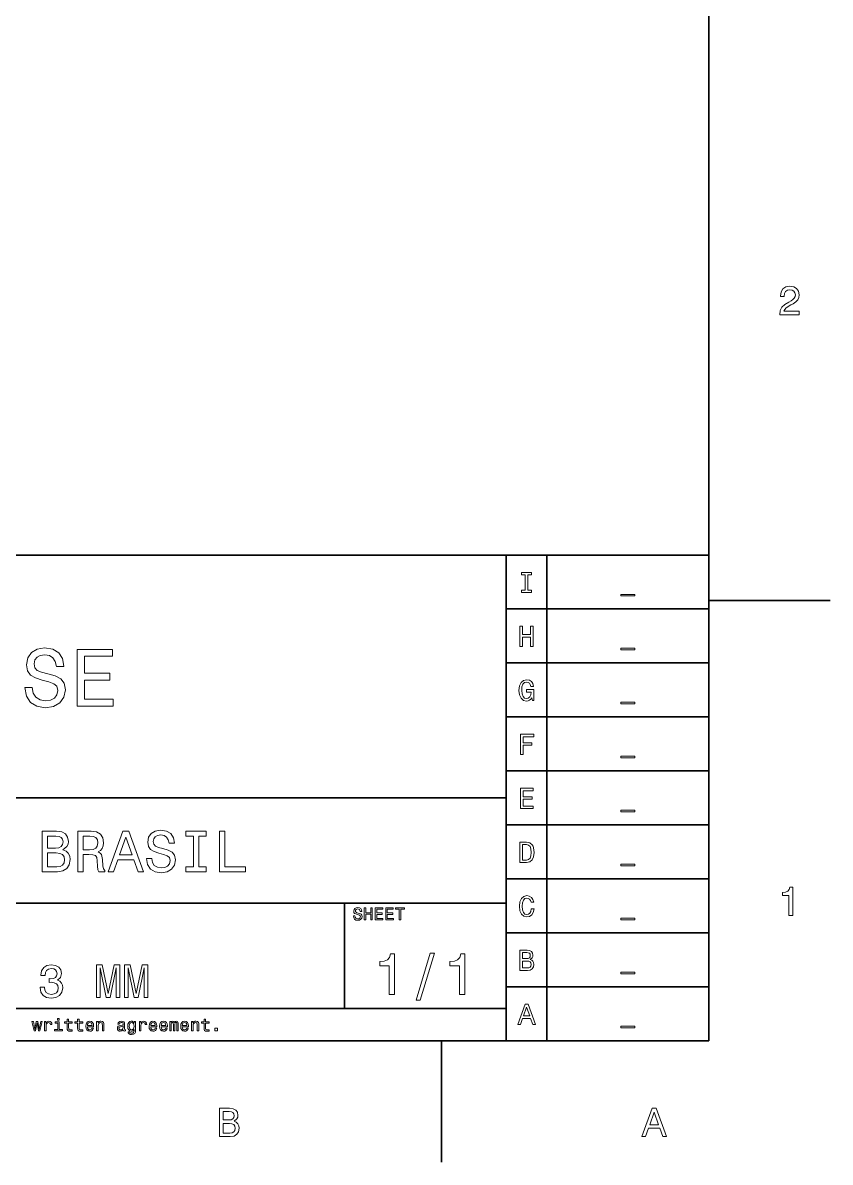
# Model space of a CAD drawing. Extents: x 0 to 841, y 0 to 594.
# Drawn here: x 736.3 to 836, y 5 to 145.7 of the extents above; entities that cross this region are included whole.
import ezdxf

# ---------------------------------------------------------------- set-up
doc = ezdxf.new("R2010")
doc.units = 0

msp = doc.modelspace()

# ---------------------------------------------------------------- linework, layer by layer
at = {"color": 7, "lineweight": 35}
for p, q in [((821, 20), (821, 574)), ((631, 80), (821, 80)), ((796, 20), (796, 80)), ((801, 20), (801, 80)), ((821, 80), (821, 20)), ((796, 73.333336), (821, 73.333336)), ((796, 66.666664), (821, 66.666664)), ((796, 60), (821, 60)), ((796, 53.333332), (821, 53.333332)), ((631, 50), (796, 50)), ((796, 46.666668), (821, 46.666668)), ((796, 40), (821, 40)), ((631, 37), (796, 37)), ((796, 33.333332), (821, 33.333332)), ((796, 26.666666), (821, 26.666666)), ((631, 24), (796, 24)), ((20, 20), (821, 20)), ((631, 20), (821, 20))]:
    msp.add_line(p, q, dxfattribs=at)
at = {"color": 7, "lineweight": 35, "ltscale": 0.375}
for p, q in [((821, 74.400002), (836, 74.400002)), ((788, 20), (788, 5))]:
    msp.add_line(p, q, dxfattribs=at)
at = {"color": 7, "lineweight": 35, "ltscale": 0.325}
msp.add_line((776, 24), (776, 37), dxfattribs=at)
at = {"color": 7, "lineweight": 13}
for points in [[(829.76947, 109.666786), (832.175049, 109.666786), (832.175049, 110.100502), (830.273804, 110.100502), (830.3797, 110.337532), (830.561218, 110.534218), (831.121033, 110.892288), (831.418579, 111.043587), (831.751465, 111.260445), (831.988464, 111.512604), (832.124634, 111.810158), (832.175049, 112.148056), (832.089355, 112.571686), (831.852295, 112.904541), (831.489197, 113.116356), (831.020203, 113.192001), (830.536011, 113.10627), (830.167847, 112.869232), (829.930847, 112.490997), (829.850159, 111.991714), (829.850159, 111.921112), (830.309082, 111.921112), (830.309082, 111.961456), (830.354492, 112.304398), (830.490662, 112.556557), (830.70752, 112.717941), (830.994934, 112.773415), (831.287476, 112.722984), (831.504333, 112.596901), (831.645569, 112.400215), (831.695984, 112.153099), (831.660645, 111.921112), (831.564819, 111.724426), (831.403442, 111.552956), (831.18158, 111.401657), (830.884033, 111.240273), (830.389771, 110.927589), (830.041809, 110.594742), (829.835022, 110.191284), (829.76947, 109.681915)], [(798.33429, 75.659821), (797.87323, 75.659821), (797.87323, 75.357224), (799.126831, 75.357224), (799.126831, 75.659821), (798.66571, 75.659821), (798.66571, 77.554626), (799.126831, 77.554626), (799.126831, 77.857224), (797.87323, 77.857224), (797.87323, 77.554626), (798.33429, 77.554626)], [(810.132568, 75.140724), (810.132568, 74.938995), (811.867432, 74.938995), (811.867432, 75.140724)], [(797.664246, 68.690559), (797.999268, 68.690559), (797.999268, 69.864914), (799.000732, 69.864914), (799.000732, 68.690559), (799.332153, 68.690559), (799.332153, 71.190559), (799.000732, 71.190559), (799.000732, 70.171104), (797.999268, 70.171104), (797.999268, 71.190559), (797.664246, 71.190559)], [(737.442322, 63.643372), (736.524475, 63.643372), (736.726196, 62.574207), (737.23053, 61.787464), (738.007202, 61.3134), (739.056213, 61.14193), (740.095093, 61.303314), (740.871765, 61.747116), (741.365967, 62.443081), (741.547546, 63.36095), (741.39624, 64.188042), (740.972595, 64.722618), (740.286743, 65.075645), (739.368835, 65.337898), (738.582092, 65.529541), (738.067688, 65.751442), (737.775208, 66.074203), (737.684448, 66.578529), (737.775208, 67.032417), (738.037476, 67.375359), (738.440918, 67.607346), (738.995667, 67.688042), (739.560486, 67.587173), (740.004333, 67.314842), (740.296814, 66.860947), (740.438049, 66.245674), (741.355896, 66.245674), (741.355896, 66.265846), (741.194519, 67.213974), (740.720459, 67.920029), (739.97406, 68.363831), (738.965393, 68.515129), (738.057617, 68.363831), (737.351563, 67.940201), (736.897705, 67.284584), (736.736328, 66.437317), (736.867432, 65.680832), (737.250732, 65.166428), (737.855896, 64.823486), (738.682983, 64.561241), (739.5, 64.329247), (740.115234, 64.107346), (740.488464, 63.78458), (740.619568, 63.260086), (740.498535, 62.725502), (740.185852, 62.322044), (739.711792, 62.069885), (739.096558, 61.989193), (738.410645, 62.100143), (737.886169, 62.422909), (737.553284, 62.947407)], [(742.989929, 61.333572), (747.427917, 61.333572), (747.427917, 62.180836), (743.917847, 62.180836), (743.917847, 64.551155), (747.044678, 64.551155), (747.044678, 65.388329), (743.917847, 65.388329), (743.917847, 67.486313), (747.347229, 67.486313), (747.347229, 68.333572), (742.989929, 68.333572)], [(810.132568, 68.47406), (810.132568, 68.272331), (811.867432, 68.272331), (811.867432, 68.47406)], [(799.159241, 62.35891), (799.220459, 62.023895), (799.400574, 62.023895), (799.400574, 63.37476), (798.489197, 63.37476), (798.489197, 63.068565), (799.051147, 63.068565), (799.051147, 63.046951), (799.007935, 62.715538), (798.892639, 62.470581), (798.716125, 62.315681), (798.496399, 62.265251), (798.251465, 62.33009), (798.060547, 62.524616), (797.938049, 62.845222), (797.894836, 63.284702), (797.934448, 63.720581), (798.056946, 64.041183), (798.251465, 64.23571), (798.514404, 64.304153), (798.694519, 64.268135), (798.842224, 64.167267), (798.950317, 63.997959), (799.011536, 63.771015), (799.368164, 63.771015), (799.274475, 64.116837), (799.097961, 64.376198), (798.849426, 64.534698), (798.536011, 64.592339), (798.125366, 64.502281), (797.815552, 64.239311), (797.617432, 63.825047), (797.549011, 63.273895), (797.617432, 62.719139), (797.815552, 62.304874), (798.107361, 62.041908), (798.474792, 61.955452), (798.680115, 61.984268), (798.863831, 62.056316), (799.022339, 62.182396)], [(810.132568, 61.807396), (810.132568, 61.605667), (811.867432, 61.605667), (811.867432, 61.807396)], [(797.761536, 55.357231), (798.096558, 55.357231), (798.096558, 56.506367), (799.148438, 56.506367), (799.148438, 56.805359), (798.096558, 56.805359), (798.096558, 57.554638), (799.389771, 57.554638), (799.389771, 57.857231), (797.761536, 57.857231)], [(810.132568, 55.140732), (810.132568, 54.939003), (811.867432, 54.939003), (811.867432, 55.140732)], [(797.74353, 48.690563), (799.328552, 48.690563), (799.328552, 48.993156), (798.074951, 48.993156), (798.074951, 49.839699), (799.19165, 49.839699), (799.19165, 50.138691), (798.074951, 50.138691), (798.074951, 50.88797), (799.299744, 50.88797), (799.299744, 51.190563), (797.74353, 51.190563)], [(810.132568, 48.474064), (810.132568, 48.272335), (811.867432, 48.272335), (811.867432, 48.474064)], [(741.237732, 43.582851), (741.742065, 44.000717), (741.871765, 44.2817), (741.914978, 44.627522), (741.821289, 45.167866), (741.540344, 45.556915), (741.086426, 45.794666), (740.452454, 45.881123), (738.672913, 45.881123), (738.672913, 40.881123), (740.553284, 40.881123), (741.223328, 40.981987), (741.720459, 41.277374), (742.030273, 41.745674), (742.138306, 42.379681), (742.073486, 42.804752), (741.900574, 43.15778), (741.619568, 43.417145)], [(740.315552, 43.806194), (739.335754, 43.806194), (739.335754, 45.283138), (740.373169, 45.283138), (740.762207, 45.239914), (741.036011, 45.110229), (741.201721, 44.886887), (741.259338, 44.555473), (741.194519, 44.22406), (741.021606, 43.993515), (740.726196, 43.849422)], [(743.067688, 40.881123), (743.737732, 40.881123), (743.737732, 42.992073), (744.42218, 42.992073), (744.926514, 42.970459), (745.24353, 42.869595), (745.416443, 42.631844), (745.488464, 42.206772), (745.524475, 41.558357), (745.567688, 41.133286), (745.654175, 40.881123), (746.410645, 40.881123), (746.410645, 41.018009), (746.244934, 41.219738), (746.187317, 41.594379), (746.136902, 42.401295), (746.014404, 42.999279), (745.848694, 43.1866), (745.589355, 43.323486), (745.877502, 43.503601), (746.079224, 43.755764), (746.208923, 44.072765), (746.252136, 44.454609), (746.151306, 45.059795), (745.863098, 45.513687), (745.387573, 45.787464), (744.739197, 45.881123), (743.067688, 45.881123)], [(744.55188, 45.26873), (744.991333, 45.225502), (745.301147, 45.088615), (745.495667, 44.836452), (745.560486, 44.440201), (745.488464, 44.022331), (745.293945, 43.770172), (744.962524, 43.640488), (744.508667, 43.604465), (743.737732, 43.604465), (743.737732, 45.26873)], [(746.821289, 40.881123), (747.484131, 40.881123), (748.010071, 42.350864), (750.005737, 42.350864), (750.531677, 40.881123), (751.208923, 40.881123), (749.378967, 45.888329), (748.644104, 45.888329)], [(748.240601, 42.963257), (749.011536, 45.167866), (749.78241, 42.963257)], [(752.210388, 42.530979), (751.554749, 42.530979), (751.698853, 41.767288), (752.059082, 41.20533), (752.613831, 40.866714), (753.363098, 40.744236), (754.105164, 40.859509), (754.659912, 41.17651), (755.012939, 41.67363), (755.142639, 42.32925), (755.034546, 42.920029), (754.731995, 43.301872), (754.242065, 43.554031), (753.586426, 43.741352), (753.024475, 43.878242), (752.657043, 44.036743), (752.44812, 44.267288), (752.383301, 44.627522), (752.44812, 44.951729), (752.635437, 45.196686), (752.923645, 45.362389), (753.319885, 45.420029), (753.723328, 45.34798), (754.040344, 45.153458), (754.249268, 44.82925), (754.350159, 44.389767), (755.005737, 44.389767), (755.005737, 44.404179), (754.890503, 45.081409), (754.55188, 45.585732), (754.018738, 45.902737), (753.298279, 46.010807), (752.649841, 45.902737), (752.145508, 45.600143), (751.821289, 45.131844), (751.706055, 44.526657), (751.799683, 43.986309), (752.073486, 43.618874), (752.505737, 43.373917), (753.096558, 43.1866), (753.680115, 43.020893), (754.119568, 42.862389), (754.386169, 42.631844), (754.479797, 42.257202), (754.393372, 41.875359), (754.170044, 41.587173), (753.831421, 41.407059), (753.391907, 41.349422), (752.902039, 41.428673), (752.527344, 41.659222), (752.289612, 42.033859)], [(757.354492, 41.486309), (756.432251, 41.486309), (756.432251, 40.881123), (758.939453, 40.881123), (758.939453, 41.486309), (758.017273, 41.486309), (758.017273, 45.275936), (758.939453, 45.275936), (758.939453, 45.881123), (756.432251, 45.881123), (756.432251, 45.275936), (757.354492, 45.275936)], [(760.560547, 40.881123), (763.773804, 40.881123), (763.773804, 41.486309), (761.223328, 41.486309), (761.223328, 45.881123), (760.560547, 45.881123)], [(798.496399, 44.523895), (797.664246, 44.523895), (797.664246, 42.023895), (798.496399, 42.023895), (798.889038, 42.103146), (799.180847, 42.344501), (799.360962, 42.737152), (799.425781, 43.273895), (799.368164, 43.821445), (799.296143, 44.037582), (799.195251, 44.210495), (798.903442, 44.444645), (798.712524, 44.502281)], [(798.471191, 44.224903), (798.744934, 44.170868), (798.932251, 44.005165), (799.043945, 43.709774), (799.079956, 43.273895), (799.040344, 42.852425), (798.92865, 42.557037), (798.737732, 42.380524), (798.471191, 42.322887), (797.999268, 42.322887), (797.999268, 44.224903)], [(740.47406, 41.479107), (739.335754, 41.479107), (739.335754, 43.201008), (740.409241, 43.201008), (740.863098, 43.150574), (741.187317, 42.999279), (741.381836, 42.739914), (741.446655, 42.365273), (741.381836, 41.969017), (741.201721, 41.695244), (740.899109, 41.529537)], [(810.132568, 41.807396), (810.132568, 41.605667), (811.867432, 41.605667), (811.867432, 41.807396)], [(830.909241, 35.466785), (831.368164, 35.466785), (831.368164, 38.992001), (831.025208, 38.992001), (830.934448, 38.684364), (830.752869, 38.477592), (830.475525, 38.356556), (830.092224, 38.316208), (830.092224, 37.958141), (830.909241, 37.958141)], [(799.083557, 36.286625), (799.011536, 35.984032), (798.892639, 35.767895), (798.726929, 35.634609), (798.53241, 35.591381), (798.298279, 35.656223), (798.114563, 35.850746), (797.992065, 36.167751), (797.952454, 36.607231), (797.992065, 37.04311), (798.110962, 37.363716), (798.294678, 37.558239), (798.53241, 37.626682), (798.705322, 37.59066), (798.853027, 37.489796), (798.968323, 37.327694), (799.047546, 37.104351), (799.389771, 37.104351), (799.281677, 37.446568), (799.09436, 37.705933), (798.838623, 37.868038), (798.53241, 37.925674), (798.150574, 37.835617), (797.858765, 37.583454), (797.671448, 37.169189), (797.606628, 36.607231), (797.671448, 36.045273), (797.858765, 35.631008), (798.150574, 35.375244), (798.53241, 35.288788), (798.867432, 35.357231), (799.137634, 35.548153), (799.328552, 35.861553), (799.429382, 36.286625)], [(777.309082, 35.413544), (777.112366, 35.413544), (777.15564, 35.184437), (777.263672, 35.01585), (777.430115, 34.914265), (777.654907, 34.877522), (777.877502, 34.912102), (778.043945, 35.007202), (778.149841, 35.156338), (778.188782, 35.353024), (778.156311, 35.530258), (778.065552, 35.64481), (777.918579, 35.720459), (777.721924, 35.776657), (777.553284, 35.817722), (777.443054, 35.865273), (777.380432, 35.934437), (777.360962, 36.042507), (777.380432, 36.139767), (777.436584, 36.213257), (777.523071, 36.262966), (777.641907, 36.280258), (777.762939, 36.258644), (777.858093, 36.200287), (777.920776, 36.103024), (777.950989, 35.97118), (778.147705, 35.97118), (778.147705, 35.975502), (778.113098, 36.178673), (778.011536, 36.329971), (777.851563, 36.425072), (777.635437, 36.457493), (777.440918, 36.425072), (777.289612, 36.334293), (777.192383, 36.193802), (777.157776, 36.012245), (777.185852, 35.850143), (777.268005, 35.739914), (777.397705, 35.666424), (777.574951, 35.610229), (777.75, 35.560516), (777.881836, 35.512966), (777.961792, 35.443802), (777.989929, 35.331409), (777.963989, 35.216858), (777.896973, 35.130402), (777.79541, 35.076366), (777.663574, 35.059078), (777.516541, 35.082851), (777.404175, 35.152016), (777.332825, 35.264408)], [(778.450317, 34.918587), (778.651306, 34.918587), (778.651306, 35.623199), (779.252136, 35.623199), (779.252136, 34.918587), (779.450989, 34.918587), (779.450989, 36.418587), (779.252136, 36.418587), (779.252136, 35.806915), (778.651306, 35.806915), (778.651306, 36.418587), (778.450317, 36.418587)], [(779.799011, 34.918587), (780.75, 34.918587), (780.75, 35.100143), (779.997864, 35.100143), (779.997864, 35.608067), (780.667847, 35.608067), (780.667847, 35.787464), (779.997864, 35.787464), (779.997864, 36.23703), (780.732727, 36.23703), (780.732727, 36.418587), (779.799011, 36.418587)], [(781.100159, 34.918587), (782.051147, 34.918587), (782.051147, 35.100143), (781.299011, 35.100143), (781.299011, 35.608067), (781.968994, 35.608067), (781.968994, 35.787464), (781.299011, 35.787464), (781.299011, 36.23703), (782.033875, 36.23703), (782.033875, 36.418587), (781.100159, 36.418587)], [(782.755737, 34.918587), (782.95459, 34.918587), (782.95459, 36.23703), (783.408508, 36.23703), (783.408508, 36.418587), (782.299683, 36.418587), (782.299683, 36.23703), (782.755737, 36.23703)], [(810.132568, 35.140732), (810.132568, 34.939003), (811.867432, 34.939003), (811.867432, 35.140732)], [(798.950317, 30.041426), (799.202454, 30.250359), (799.267273, 30.39085), (799.288879, 30.563761), (799.242065, 30.833933), (799.101563, 31.028458), (798.874634, 31.147333), (798.557617, 31.190561), (797.667847, 31.190561), (797.667847, 28.690561), (798.608093, 28.690561), (798.943115, 28.740993), (799.19165, 28.888687), (799.346558, 29.122837), (799.400574, 29.43984), (799.368164, 29.652376), (799.281677, 29.82889), (799.141235, 29.958572)], [(781.533142, 25.700289), (782.188782, 25.700289), (782.188782, 30.736313), (781.698853, 30.736313), (781.569214, 30.296831), (781.309814, 30.001442), (780.913574, 29.828531), (780.366028, 29.770893), (780.366028, 29.259367), (781.533142, 29.259367)], [(784.876099, 25.03026), (785.37323, 25.03026), (787.11676, 30.837177), (786.612427, 30.837177)], [(790.20752, 25.700289), (790.863159, 25.700289), (790.863159, 30.736313), (790.37323, 30.736313), (790.24353, 30.296831), (789.984192, 30.001442), (789.587952, 29.828531), (789.040344, 29.770893), (789.040344, 29.259367), (790.20752, 29.259367)], [(798.489197, 30.153097), (797.999268, 30.153097), (797.999268, 30.891569), (798.518005, 30.891569), (798.712524, 30.869957), (798.849426, 30.805115), (798.932251, 30.693443), (798.961121, 30.527737), (798.92865, 30.36203), (798.842224, 30.246758), (798.694519, 30.174711)], [(798.56842, 28.989553), (797.999268, 28.989553), (797.999268, 29.850504), (798.536011, 29.850504), (798.763, 29.825287), (798.925049, 29.74964), (799.022339, 29.619957), (799.054749, 29.432636), (799.022339, 29.234509), (798.932251, 29.097622), (798.781006, 29.014769)], [(738.426514, 26.616716), (738.426514, 26.57637), (738.518738, 26.023056), (738.789612, 25.60807), (739.216125, 25.342941), (739.780945, 25.244957), (740.380371, 25.342941), (740.829956, 25.596542), (741.118164, 26), (741.221863, 26.518732), (741.175781, 26.858791), (741.04895, 27.135448), (740.841492, 27.348703), (740.564819, 27.504324), (740.939453, 27.815563), (741.072021, 28.311239), (740.985596, 28.760807), (740.737732, 29.100864), (740.33429, 29.314121), (739.780945, 29.38905), (739.262207, 29.296831), (738.864563, 29.043228), (738.605164, 28.639771), (738.518738, 28.103746), (738.518738, 28.063402), (739.031677, 28.063402), (739.077759, 28.432278), (739.227661, 28.697407), (739.469727, 28.858791), (739.809753, 28.916428), (740.109497, 28.870317), (740.328491, 28.749281), (740.46106, 28.553314), (740.512939, 28.288185), (740.46106, 28.005764), (740.322754, 27.815563), (740.080688, 27.700289), (739.752136, 27.665707), (739.527344, 27.671471), (739.527344, 27.216139), (739.809753, 27.227667), (740.172913, 27.175793), (740.443787, 27.037464), (740.605164, 26.812681), (740.662781, 26.518732), (740.599426, 26.184439), (740.432251, 25.9366), (740.167114, 25.780981), (739.815552, 25.729107), (739.452454, 25.786745), (739.187317, 25.959656), (739.020142, 26.236313), (738.956726, 26.616716)], [(745.377502, 25.360231), (745.821289, 25.360231), (745.821289, 28.991356), (746.570557, 25.360231), (747.066284, 25.360231), (747.809753, 28.991356), (747.809753, 25.360231), (748.259338, 25.360231), (748.259338, 29.360231), (747.556152, 29.360231), (746.81842, 25.832853), (746.086426, 29.360231), (745.377502, 29.360231)], [(748.847229, 25.360231), (749.291077, 25.360231), (749.291077, 28.991356), (750.040344, 25.360231), (750.536011, 25.360231), (751.279541, 28.991356), (751.279541, 25.360231), (751.729065, 25.360231), (751.729065, 29.360231), (751.02594, 29.360231), (750.288147, 25.832853), (749.556152, 29.360231), (748.847229, 29.360231)], [(810.132568, 28.474064), (810.132568, 28.272335), (811.867432, 28.272335), (811.867432, 28.474064)], [(797.404907, 22.023895), (797.736328, 22.023895), (797.999268, 22.758766), (798.997131, 22.758766), (799.260071, 22.023895), (799.598694, 22.023895), (798.683716, 24.527498), (798.316284, 24.527498)], [(798.114563, 23.064962), (798.5, 24.167267), (798.885437, 23.064962)], [(740.786804, 22.766211), (740.585815, 22.766211), (740.585815, 22.550072), (740.786804, 22.550072)], [(741.755127, 22.17399), (741.755127, 21.592579), (741.768066, 21.404537), (741.828613, 21.274855), (741.949646, 21.199207), (742.154968, 21.173269), (742.379761, 21.184076), (742.379761, 21.348343), (742.215454, 21.335373), (742.066345, 21.352665), (741.986389, 21.4067), (741.951782, 21.497478), (741.945313, 21.625), (741.945313, 22.17399), (742.379761, 22.17399), (742.379761, 22.336094), (741.945313, 22.336094), (741.945313, 22.675432), (741.755127, 22.675432), (741.755127, 22.336094), (741.426575, 22.336094), (741.426575, 22.17399)], [(743.056274, 22.17399), (743.056274, 21.592579), (743.069214, 21.404537), (743.129761, 21.274855), (743.250793, 21.199207), (743.456116, 21.173269), (743.680908, 21.184076), (743.680908, 21.348343), (743.516602, 21.335373), (743.367493, 21.352665), (743.287537, 21.4067), (743.25293, 21.497478), (743.24646, 21.625), (743.24646, 22.17399), (743.680908, 22.17399), (743.680908, 22.336094), (743.24646, 22.336094), (743.24646, 22.675432), (743.056274, 22.675432), (743.056274, 22.336094), (742.727722, 22.336094), (742.727722, 22.17399)], [(758.670105, 22.17399), (758.670105, 21.592579), (758.683105, 21.404537), (758.743591, 21.274855), (758.864624, 21.199207), (759.069946, 21.173269), (759.294739, 21.184076), (759.294739, 21.348343), (759.130493, 21.335373), (758.981323, 21.352665), (758.901367, 21.4067), (758.866821, 21.497478), (758.860291, 21.625), (758.860291, 22.17399), (759.294739, 22.17399), (759.294739, 22.336094), (758.860291, 22.336094), (758.860291, 22.675432), (758.670105, 22.675432), (758.670105, 22.336094), (758.341553, 22.336094), (758.341553, 22.17399)], [(737.871094, 21.214336), (738.044006, 22.199926), (738.216919, 21.214336), (738.398438, 21.214336), (738.683777, 22.375), (738.500061, 22.375), (738.307678, 21.389408), (738.136963, 22.375), (737.948914, 22.375), (737.778137, 21.389408), (737.585754, 22.375), (737.404236, 22.375), (737.689514, 21.214336)], [(738.969055, 21.214336), (739.159302, 21.214336), (739.159302, 21.877882), (739.178711, 22.037823), (739.237061, 22.152376), (739.332153, 22.22154), (739.459717, 22.245316), (739.55481, 22.230186), (739.626099, 22.186958), (739.669373, 22.113472), (739.684509, 22.014048), (739.876831, 22.014048), (739.850891, 22.189121), (739.779602, 22.31448), (739.660706, 22.390129), (739.498596, 22.416065), (739.388367, 22.398775), (739.293274, 22.355547), (739.208984, 22.282061), (739.141968, 22.182636), (739.141968, 22.375), (738.969055, 22.375)], [(740.780334, 21.374279), (740.780334, 22.336094), (740.29187, 22.336094), (740.29187, 22.17399), (740.590088, 22.17399), (740.590088, 21.374279), (740.20105, 21.374279), (740.20105, 21.214336), (741.173706, 21.214336), (741.173706, 21.374279)], [(744.268799, 21.739553), (745.029602, 21.739553), (745.031738, 21.828169), (744.997192, 22.076729), (744.9021, 22.262608), (744.750793, 22.375), (744.549744, 22.416065), (744.353088, 22.372837), (744.201782, 22.251801), (744.104492, 22.055115), (744.069946, 21.795748), (744.102356, 21.529898), (744.199646, 21.335373), (744.348755, 21.214336), (744.543274, 21.173269), (744.711853, 21.201368), (744.85022, 21.274855), (744.951782, 21.391569), (745.010132, 21.54719), (744.822083, 21.54719), (744.783203, 21.460733), (744.72699, 21.395893), (744.567078, 21.344019), (744.443848, 21.367794), (744.350952, 21.443443), (744.290405, 21.566643), (744.268799, 21.733068)], [(744.268799, 21.899494), (744.292542, 22.04863), (744.350952, 22.158861), (744.439514, 22.225864), (744.556274, 22.24964), (744.670776, 22.225864), (744.759399, 22.158861), (744.813477, 22.04863), (744.832886, 21.899494)], [(745.403503, 21.214336), (745.59375, 21.214336), (745.59375, 21.884365), (745.613159, 22.037823), (745.675842, 22.150215), (745.773132, 22.219379), (745.902771, 22.245316), (746.006531, 22.223701), (746.071411, 22.165344), (746.103821, 22.068083), (746.114624, 21.9384), (746.114624, 21.214336), (746.30481, 21.214336), (746.30481, 21.977304), (746.296143, 22.130762), (746.257263, 22.258286), (746.129761, 22.375), (745.930908, 22.416065), (745.820679, 22.400936), (745.727722, 22.359869), (745.647766, 22.290705), (745.585083, 22.197765), (745.585083, 22.375), (745.403503, 22.375)], [(748.695313, 21.365633), (748.695313, 21.35915), (748.706116, 21.285662), (748.738525, 21.233789), (748.874695, 21.192722), (748.980591, 21.210014), (748.980591, 21.356987), (748.935242, 21.350504), (748.874695, 21.378601), (748.863892, 21.465057), (748.863892, 22.065922), (748.837952, 22.219379), (748.762329, 22.32745), (748.630493, 22.39229), (748.44458, 22.416065), (748.263062, 22.390129), (748.129028, 22.316643), (748.044739, 22.202089), (748.016602, 22.050793), (748.016602, 22.037823), (748.187378, 22.037823), (748.202515, 22.128601), (748.250061, 22.193443), (748.327881, 22.232347), (748.43811, 22.247478), (748.544006, 22.236671), (748.619629, 22.20425), (748.665039, 22.148054), (748.680176, 22.070244), (748.671509, 21.979465), (748.636963, 21.934076), (748.550476, 21.912464), (748.388367, 21.895172), (748.202515, 21.856268), (748.070679, 21.787104), (747.992859, 21.679033), (747.969116, 21.519091), (747.990723, 21.37644), (748.057678, 21.270533), (748.165771, 21.203529), (748.31488, 21.179754), (748.51593, 21.225143)], [(748.673706, 21.620676), (748.647766, 21.508284), (748.578613, 21.421829), (748.474854, 21.365633), (748.347351, 21.34618), (748.265198, 21.356987), (748.206848, 21.391569), (748.170105, 21.452089), (748.159302, 21.536383), (748.167908, 21.61203), (748.202515, 21.666065), (748.34082, 21.726583), (748.51593, 21.752522), (748.673706, 21.804394)], [(750.210449, 21.266209), (750.210449, 22.375), (750.02887, 22.375), (750.02887, 22.186958), (749.879761, 22.357708), (749.78894, 22.400936), (749.687378, 22.416065), (749.503662, 22.372837), (749.361023, 22.251801), (749.268066, 22.057276), (749.235657, 21.795748), (749.268066, 21.532061), (749.361023, 21.337536), (749.503662, 21.214336), (749.687378, 21.173269), (749.791138, 21.1884), (749.877563, 21.227304), (750.02887, 21.391569), (750.02887, 21.227304), (750.011597, 21.097622), (749.96405, 21.004683), (749.873291, 20.950647), (749.737122, 20.931194), (749.618225, 20.944164), (749.533936, 20.976583), (749.484192, 21.03278), (749.469116, 21.108429), (749.2854, 21.108429), (749.2854, 21.099783), (749.313477, 20.961454), (749.399902, 20.857708), (749.538269, 20.790705), (749.726318, 20.76693), (749.95105, 20.799351), (750.10022, 20.890129), (750.184509, 21.047911)], [(749.432373, 21.795748), (749.451782, 21.988111), (749.510132, 22.130762), (749.600952, 22.215057), (749.721985, 22.245316), (749.849487, 22.215057), (749.94458, 22.130762), (750.00293, 21.988111), (750.024536, 21.795748), (750.00293, 21.599062), (749.94458, 21.458572), (749.849487, 21.372118), (749.721985, 21.344019), (749.600952, 21.372118), (749.510132, 21.458572), (749.451782, 21.601225)], [(750.679443, 21.214336), (750.86969, 21.214336), (750.86969, 21.877882), (750.889099, 22.037823), (750.94751, 22.152376), (751.042603, 22.22154), (751.170105, 22.245316), (751.265198, 22.230186), (751.336548, 22.186958), (751.379761, 22.113472), (751.394897, 22.014048), (751.587219, 22.014048), (751.561279, 22.189121), (751.48999, 22.31448), (751.371094, 22.390129), (751.208984, 22.416065), (751.098755, 22.398775), (751.003662, 22.355547), (750.919373, 22.282061), (750.852356, 22.182636), (750.852356, 22.375), (750.679443, 22.375)], [(752.075745, 21.739553), (752.836548, 21.739553), (752.838684, 21.828169), (752.804077, 22.076729), (752.708984, 22.262608), (752.557739, 22.375), (752.356689, 22.416065), (752.160034, 22.372837), (752.008728, 22.251801), (751.911438, 22.055115), (751.876892, 21.795748), (751.909302, 21.529898), (752.006531, 21.335373), (752.155701, 21.214336), (752.35022, 21.173269), (752.518799, 21.201368), (752.657104, 21.274855), (752.758728, 21.391569), (752.817078, 21.54719), (752.629028, 21.54719), (752.590149, 21.460733), (752.533936, 21.395893), (752.374023, 21.344019), (752.250793, 21.367794), (752.157837, 21.443443), (752.097351, 21.566643), (752.075745, 21.733068)], [(752.075745, 21.899494), (752.099487, 22.04863), (752.157837, 22.158861), (752.24646, 22.225864), (752.363159, 22.24964), (752.477722, 22.225864), (752.566345, 22.158861), (752.620361, 22.04863), (752.639832, 21.899494)], [(753.376892, 21.739553), (754.137695, 21.739553), (754.139832, 21.828169), (754.105286, 22.076729), (754.010132, 22.262608), (753.858887, 22.375), (753.657837, 22.416065), (753.461182, 22.372837), (753.309875, 22.251801), (753.212585, 22.055115), (753.17804, 21.795748), (753.210449, 21.529898), (753.307739, 21.335373), (753.456848, 21.214336), (753.651367, 21.173269), (753.819946, 21.201368), (753.958313, 21.274855), (754.059875, 21.391569), (754.118225, 21.54719), (753.930176, 21.54719), (753.891296, 21.460733), (753.835083, 21.395893), (753.675171, 21.344019), (753.551941, 21.367794), (753.458984, 21.443443), (753.398499, 21.566643), (753.376892, 21.733068)], [(753.376892, 21.899494), (753.400635, 22.04863), (753.458984, 22.158861), (753.547607, 22.225864), (753.664307, 22.24964), (753.77887, 22.225864), (753.867493, 22.158861), (753.92157, 22.04863), (753.940979, 21.899494)], [(754.435974, 21.214336), (754.611023, 21.214336), (754.611023, 21.990273), (754.621826, 22.106987), (754.654236, 22.191282), (754.703979, 22.240993), (754.768799, 22.260447), (754.820679, 22.243155), (754.855286, 22.199926), (754.872559, 22.12644), (754.879028, 22.029179), (754.879028, 21.214336), (755.043335, 21.214336), (755.043335, 21.990273), (755.054077, 22.104826), (755.086548, 22.189121), (755.138428, 22.240993), (755.203247, 22.260447), (755.255127, 22.243155), (755.289673, 22.199926), (755.31134, 22.029179), (755.31134, 21.214336), (755.486389, 21.214336), (755.486389, 22.016211), (755.475586, 22.182636), (755.440979, 22.310158), (755.371826, 22.387968), (755.25946, 22.416065), (755.127625, 22.372837), (755.026001, 22.247478), (754.946045, 22.370676), (754.812012, 22.416065), (754.688843, 22.372837), (754.604553, 22.251801), (754.604553, 22.375), (754.435974, 22.375)], [(755.979187, 21.739553), (756.73999, 21.739553), (756.742188, 21.828169), (756.707581, 22.076729), (756.612488, 22.262608), (756.461182, 22.375), (756.260132, 22.416065), (756.063477, 22.372837), (755.91217, 22.251801), (755.814941, 22.055115), (755.780334, 21.795748), (755.812744, 21.529898), (755.910034, 21.335373), (756.059143, 21.214336), (756.253662, 21.173269), (756.422241, 21.201368), (756.560608, 21.274855), (756.66217, 21.391569), (756.72052, 21.54719), (756.532471, 21.54719), (756.493591, 21.460733), (756.437378, 21.395893), (756.277466, 21.344019), (756.154236, 21.367794), (756.06134, 21.443443), (756.000793, 21.566643), (755.979187, 21.733068)], [(755.979187, 21.899494), (756.00293, 22.04863), (756.06134, 22.158861), (756.149902, 22.225864), (756.266663, 22.24964), (756.381226, 22.225864), (756.469849, 22.158861), (756.523865, 22.04863), (756.543335, 21.899494)], [(757.113892, 21.214336), (757.304138, 21.214336), (757.304138, 21.884365), (757.323547, 22.037823), (757.38623, 22.150215), (757.483521, 22.219379), (757.613159, 22.245316), (757.716919, 22.223701), (757.781799, 22.165344), (757.814209, 22.068083), (757.825012, 21.9384), (757.825012, 21.214336), (758.015198, 21.214336), (758.015198, 21.977304), (758.006592, 22.130762), (757.967651, 22.258286), (757.840149, 22.375), (757.641296, 22.416065), (757.531067, 22.400936), (757.43811, 22.359869), (757.358154, 22.290705), (757.295471, 22.197765), (757.295471, 22.375), (757.113892, 22.375)], [(760.014526, 21.214336), (760.312744, 21.214336), (760.312744, 21.536383), (760.014526, 21.536383)], [(810.132568, 21.807398), (810.132568, 21.605669), (811.867432, 21.605669), (811.867432, 21.807398)], [(762.380432, 10.057997), (762.733459, 10.350504), (762.824219, 10.54719), (762.854492, 10.789265), (762.78894, 11.167507), (762.592224, 11.439841), (762.274475, 11.606268), (761.830688, 11.666786), (760.585022, 11.666786), (760.585022, 8.166786), (761.901306, 8.166786), (762.3703, 8.237391), (762.718323, 8.444163), (762.935181, 8.771974), (763.010803, 9.215777), (762.965454, 9.513328), (762.84436, 9.760447), (762.647705, 9.942002)], [(812.716858, 8.166786), (813.180847, 8.166786), (813.549011, 9.195604), (814.945984, 9.195604), (815.314148, 8.166786), (815.788208, 8.166786), (814.507202, 11.671829), (813.992798, 11.671829)], [(761.734863, 10.214336), (761.049011, 10.214336), (761.049011, 11.248199), (761.775208, 11.248199), (762.047546, 11.217939), (762.239197, 11.127161), (762.355164, 10.970821), (762.395569, 10.738832), (762.350159, 10.506844), (762.229126, 10.345461), (762.022339, 10.244596)], [(813.710388, 9.624279), (814.25, 11.167507), (814.789612, 9.624279)], [(761.845825, 8.585374), (761.049011, 8.585374), (761.049011, 9.790706), (761.800415, 9.790706), (762.118164, 9.755403), (762.345093, 9.649495), (762.481262, 9.467939), (762.526672, 9.205691), (762.481262, 8.928313), (762.355164, 8.73667), (762.143372, 8.620677)]]:
    msp.add_lwpolyline(points, close=True, dxfattribs=at)

doc.saveas('drawing.dxf')
